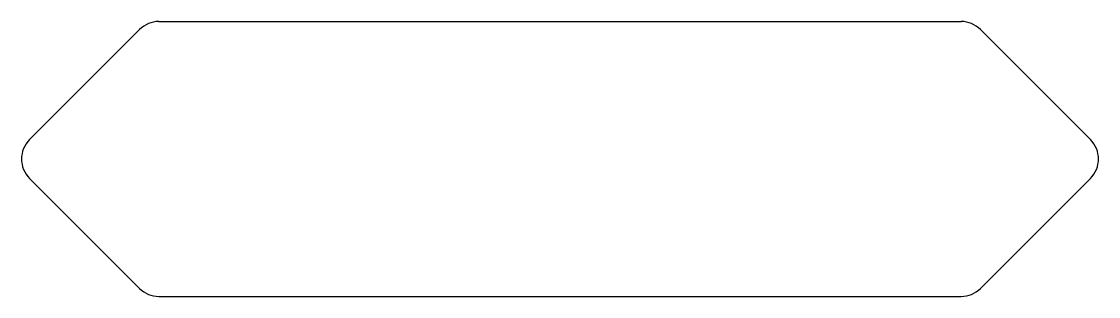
# Model space of a CAD drawing. Extents: x -98 to 98, y -239 to -189.
import ezdxf

# ---------------------------------------------------------------- set-up
doc = ezdxf.new("R2010")
doc.units = 0
doc.header["$MEASUREMENT"] = 0
doc.layers.add('VISIBLE', color=7, linetype='CONTINUOUS')

msp = doc.modelspace()

# ---------------------------------------------------------------- linework, layer by layer
at = {"layer": 'VISIBLE'}
for p, q in [((-72.93, -189.14), (72.93, -189.14)), ((-96.46, -210.61), (-76.46, -190.61)), ((96.46, -210.61), (76.46, -190.61)), ((-76.46, -237.68), (-96.46, -217.68)), ((76.46, -237.68), (96.46, -217.68)), ((-72.93, -239.14), (72.93, -239.14))]:
    msp.add_line(p, q, dxfattribs=at)
for centre, start, end in [((-72.93, -194.14), 90, 135), ((72.93, -194.14), 45, 90), ((-92.93, -214.14), 135, 225), ((92.93, -214.14), 315, 45), ((-72.93, -234.14), 225, 270), ((72.93, -234.14), 270, 315)]:
    msp.add_arc(centre, 5, start, end, dxfattribs=at)

doc.saveas('drawing.dxf')
